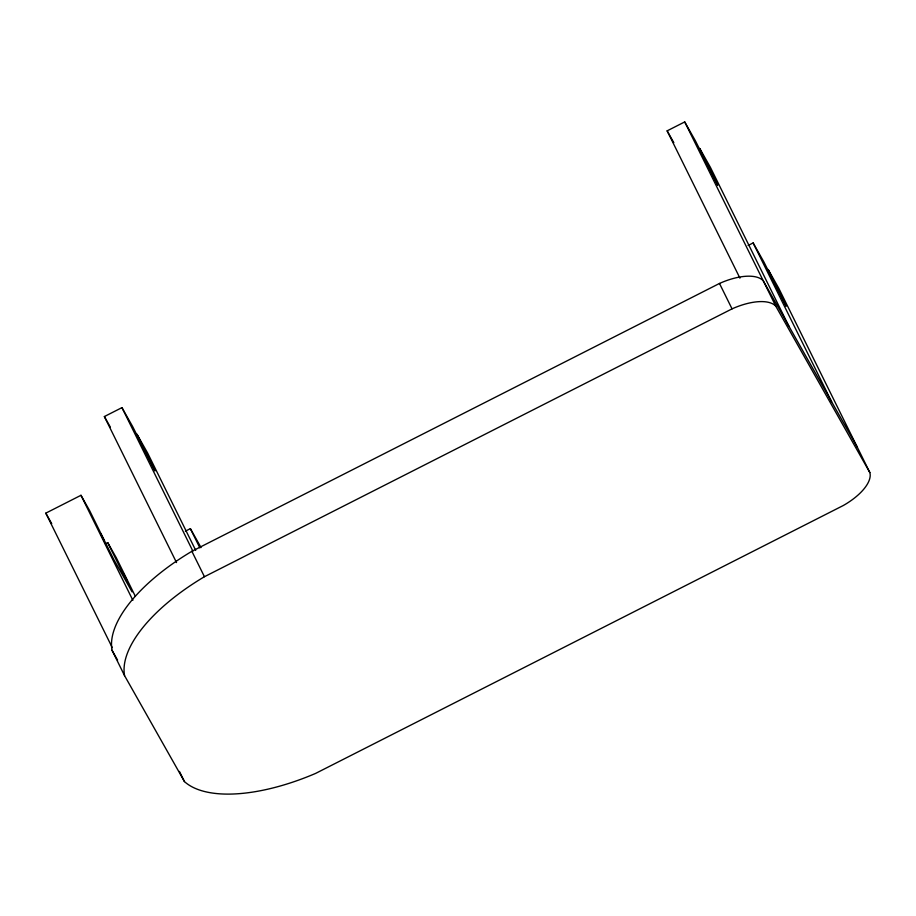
<?xml version="1.0" encoding="UTF-8"?>
<svg xmlns="http://www.w3.org/2000/svg" width="916" height="916" viewBox="0 0 916 916"><rect width="100%" height="100%" fill="white"/><g stroke="black" fill="none" stroke-linecap="round" stroke-linejoin="round"><path stroke-width="1.37" d="M176.525 562.573L104.367 416.551L121.954 407.631L132.637 426.535L154.976 470.916L136.942 434.138L147.613 453.019L195.715 550.356M739.933 278.143L667.134 130.851L684.721 121.92L695.416 140.835L717.755 185.204L699.71 148.438L710.381 167.307L788.871 326.13M112.267 647.635L45.8 513.155L80.974 495.293L89.528 510.43L113.859 559.665L132.076 591.885L107.745 542.65L105.397 543.841M185.341 531.2L190.368 528.646L201.051 547.562M748.109 245.488L753.135 242.935L763.83 261.85L786.168 306.23L768.123 269.453L778.795 288.334L869.845 472.564A44.392 19.534 -26.3 0 1 843.224 505.552L315.631 773.402A140.629 61.864 -26.3 0 1 184.448 781.588L124.576 675.676L112.027 650.268A140.629 61.864 -26.3 0 1 191.879 551.306L719.484 283.456A44.426 19.545 -26.3 0 1 763.223 280.743L857.284 447.157M124.576 675.676A140.629 61.864 -26.3 0 1 204.44 576.714L732.044 308.864A44.426 19.545 -26.3 0 1 775.772 306.15L869.845 472.564M667.134 130.851L673.821 142.667M104.367 416.551L110.378 427.188M107.745 542.65L116.298 557.775L135.282 596.202M45.8 513.155L51.72 523.631M112.027 650.268L117.592 660.115M753.135 242.935L831.636 401.769M684.721 121.92L775.772 306.15M719.484 283.456L732.044 308.864M190.368 528.646L199.86 547.86M121.954 407.631L192.852 551.077M191.879 551.306L204.44 576.714M80.974 495.293L132.877 600.323M179.433 771.421L184.448 781.588M100.783 533.799L104.309 540.772L100.783 533.799M123.282 573.599L126.809 580.561L123.282 573.599"/></g></svg>
